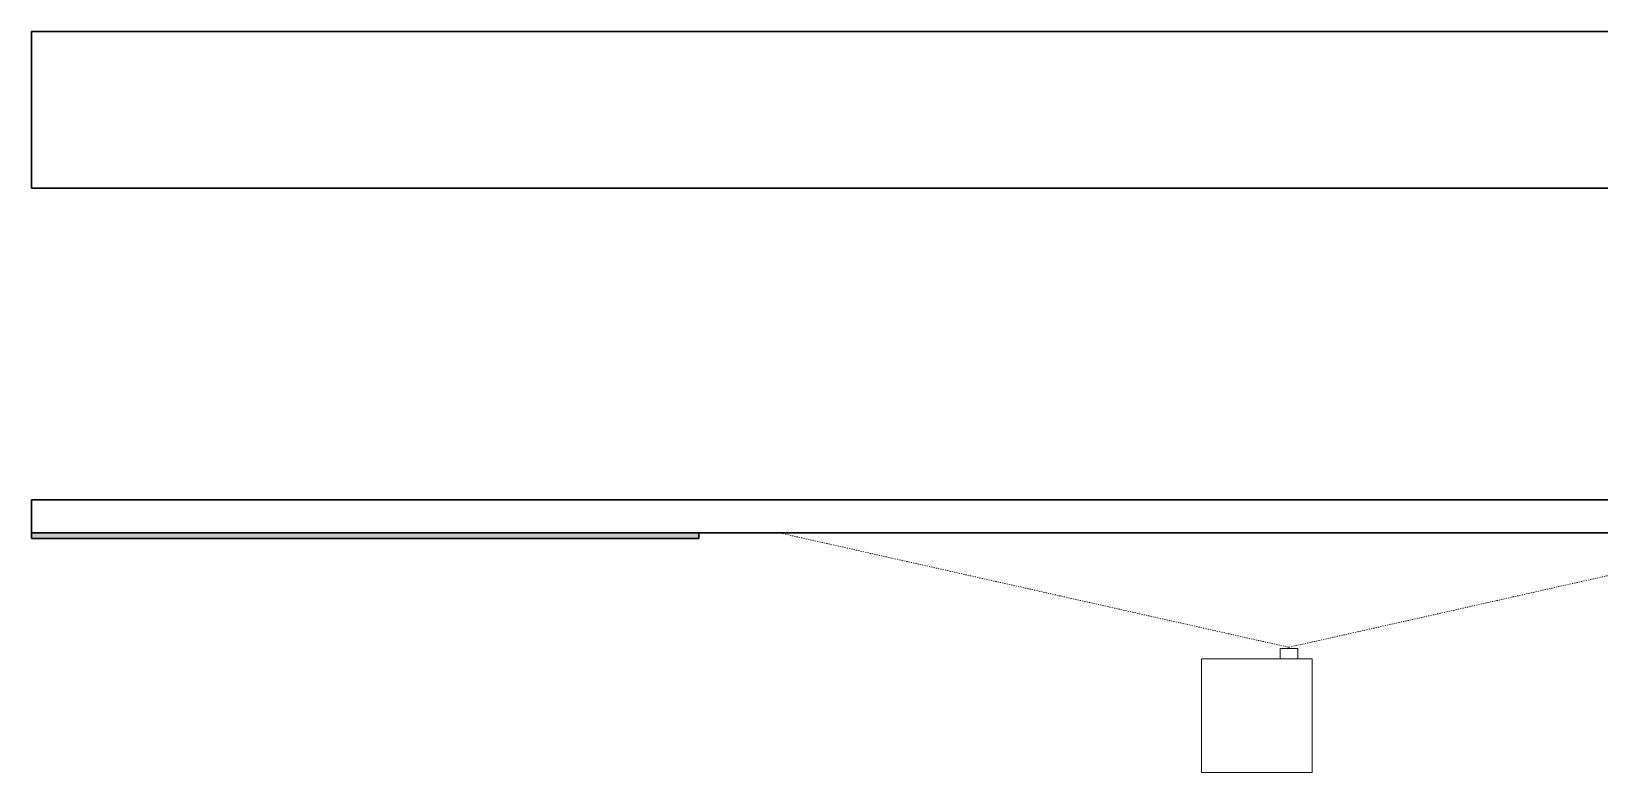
# Model space of a CAD drawing. Header units: millimetres. Extents: x -64292 to 329, y -3854 to 56761.
# Drawn here: x -16373 to -12119, y 50971 to 52981 of the extents above; entities that cross this region are included whole.
import ezdxf

# ---------------------------------------------------------------- set-up
doc = ezdxf.new("R2010")
doc.units = ezdxf.units.MM
doc.header["$MEASUREMENT"] = 0
doc.linetypes.add('Dash', pattern=[6.35, 3.175, -3.175])
for name, color, linetype, lineweight in [('A-WALL-PATT', 111, 'Continuous', 13), ('E-ELEC-EQPM', 71, 'Continuous', 13), ('I-WALL', 2, 'Continuous', 13), ('Q-CASE', 31, 'Continuous', 13)]:
    doc.layers.add(name, color=color, linetype=linetype, lineweight=lineweight)

# ---------------------------------------------------------------- blocks, each defined once
blk = doc.blocks.new('BVN_Workspace Storage_EX-023 - EX-023_1-4181090-GA PLAN - LEVEL 11')
at = {"layer": 'Q-CASE', "lineweight": 30}
for p, q in [((3455.5, 567.6), (-3366, 567.6)), ((-3366, 567.6), (-3366, 142.6)), ((-3366, 142.6), (3455.5, 142.6))]:
    blk.add_line(p, q, dxfattribs=at)
blk = doc.blocks.new('FFE_PRO-001_Projector_Ceiling mounted - PRO-001-10502130-GA PLAN - LEVEL 11')
at = {"layer": 'E-ELEC-EQPM'}
for p, q in [((-150, -148.7), (-150, 160.1)), ((-150, 160.1), (150, 160.1)), ((150, 160.1), (150, -148.7)), ((150, -148.7), (-150, -148.7)), ((-110.9, -176.1), (-110.9, -148.7)), ((-62.9, -148.7), (-62.9, -176.1)), ((-62.9, -176.1), (-110.9, -176.1))]:
    blk.add_line(p, q, dxfattribs=at)
at = {"layer": 'E-ELEC-EQPM', "linetype": 'Dash'}
for q in [(-1467.8, -490), (1295, -490)]:
    blk.add_line((-86.4, -179.8), q, dxfattribs=at)

msp = doc.modelspace()

# ---------------------------------------------------------------- hatches: boundary and pattern name
at = {"layer": 'A-WALL-PATT'}
msp.add_hatch(color=256, dxfattribs=at).paths.add_polyline_path([(-16372.6, 51605.9), (-16372.6, 51620.9), (-14561.9, 51620.9), (-14561.9, 51605.9)])

# ---------------------------------------------------------------- linework, layer by layer
at = {"layer": 'I-WALL', "lineweight": 30}
for p, q in [((-9551.1, 51710.9), (-16372.6, 51710.9)), ((-16372.6, 51710.9), (-16372.6, 51605.9)), ((-11361.9, 51620.9), (-16372.6, 51620.9)), ((-16372.6, 51605.9), (-14561.9, 51605.9)), ((-14561.9, 51605.9), (-14561.9, 51620.9))]:
    msp.add_line(p, q, dxfattribs=at)

# ---------------------------------------------------------------- block references
at = {"layer": 'E-ELEC-EQPM', "rotation": 180}
msp.add_blockref('FFE_PRO-001_Projector_Ceiling mounted - PRO-001-10502130-GA PLAN - LEVEL 11', (-13048.3, 51130.9), dxfattribs=at)
at = {"layer": 'Q-CASE'}
msp.add_blockref('BVN_Workspace Storage_EX-023 - EX-023_1-4181090-GA PLAN - LEVEL 11', (-13006.6, 52413.2), dxfattribs=at)

doc.saveas('drawing.dxf')
